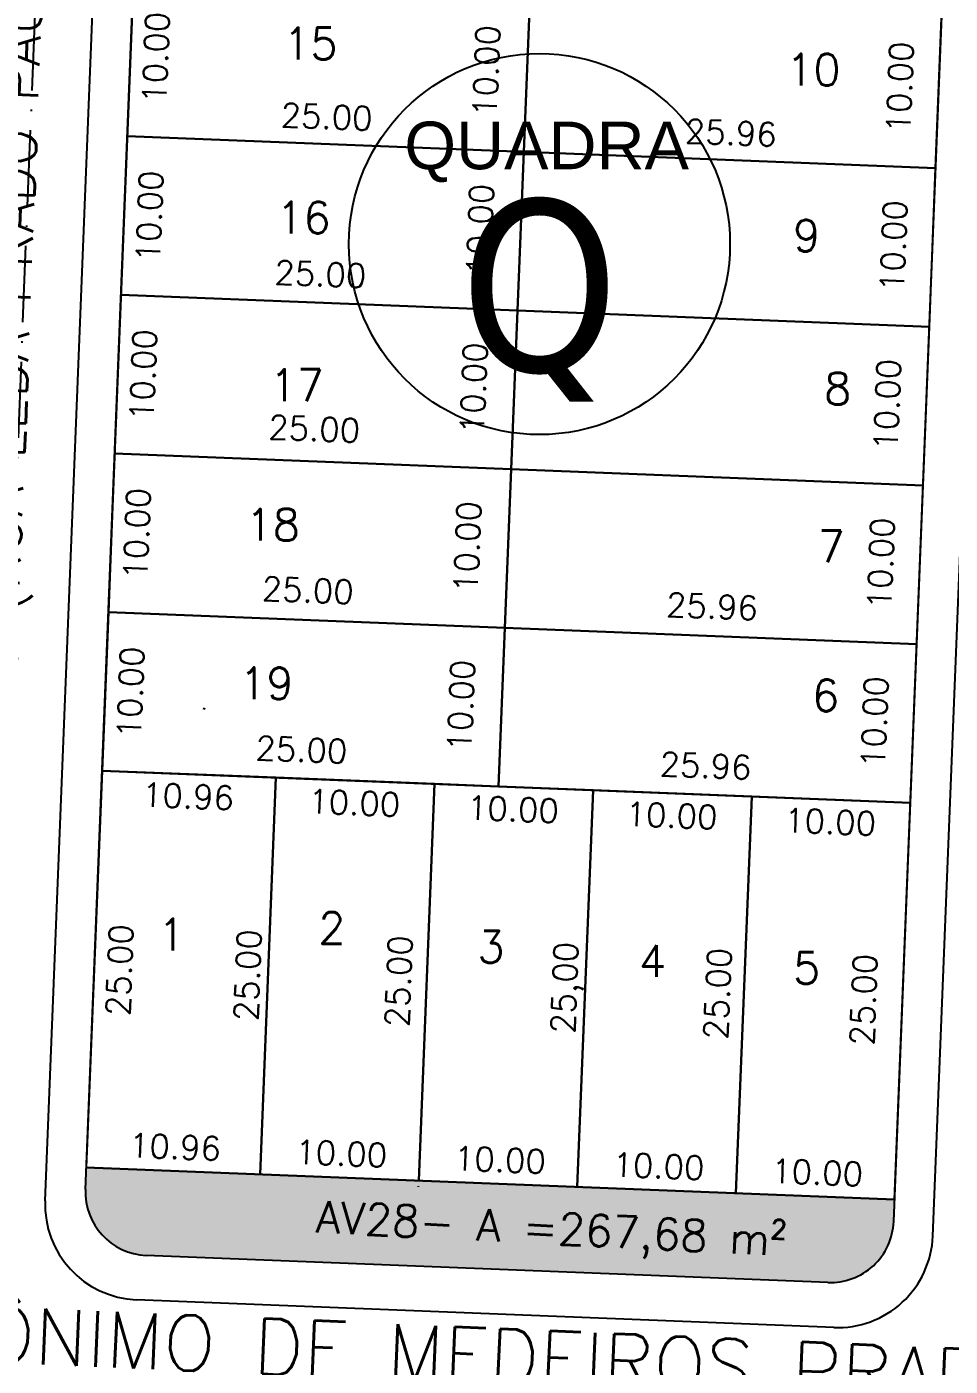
# Model space of a CAD drawing. Header units: millimetres. Extents: x 1794 to 8081, y 409 to 2272.
# Drawn here: x 6004.3 to 6062.5, y 967.2 to 1051.5 of the extents above; entities that cross this region are included whole.
import ezdxf
from ezdxf.enums import TextEntityAlignment as Align

# ---------------------------------------------------------------- set-up
doc = ezdxf.new("R2010")
doc.units = ezdxf.units.MM
doc.linetypes.add('ACAD_ISO10W100', pattern=[18, 12, -3, 0, -3])
for name, color, linetype in [('02 - EIXO VIA', 2, 'ACAD_ISO10W100'), ('03 - CALÇADA', 1, 'Continuous'), ('BOUNDARY LOTES', 2, 'Continuous'), ('boundary quadras', 232, 'Continuous'), ('COT', 8, 'Continuous'), ('FAIXAS VERDES', 62, 'Continuous'), ('LOTES', 2, 'Continuous'), ('QUADRAS', 3, 'Continuous'), ('texto - ruas', 2, 'Continuous'), ('Texto Lotes', 31, 'Continuous'), ('TEXTO-80', 3, 'Continuous'), ('TXT CB. QDAS', 41, 'Continuous')]:
    doc.layers.add(name, color=color, linetype=linetype)
doc.styles.add('arcad1', font='romans.shx')
doc.styles.add('style1', font='tahoma.ttf')
doc.dimstyles.new('REGIS', dxfattribs={"dimtxt": 1.5, "dimasz": 0.12, "dimexe": 0, "dimexo": 0, "dimgap": 0, "dimtad": 0, "dimzin": 4, "dimdsep": 46, "dimtxsty": 'arcad1', "dimblk1": 'BOLA', "dimblk2": 'BOLA', "dimsah": 1, "dimcen": 0.12, "dimse1": 1, "dimse2": 1, "dimsd1": 1, "dimsd2": 1, "dimclrd": 256, "dimclre": 8, "dimclrt": 1, "dimadec": 0, "dimazin": 0, "dimtfac": 1.2, "dimtix": 1, "dimtmove": 2, "dimatfit": 3, "dimldrblk": 'BOLA', "dimfxl": 0, "dimfxlon": 1, "dimtvp": 2, "dimtolj": 1, "dimtzin": 4, "dimarcsym": 0})
doc.dimstyles.get("Standard").update_dxf_attribs({"dimtxt": 0.18, "dimasz": 0.18, "dimexe": 0.18, "dimexo": 0.0625, "dimgap": 0.09, "dimtad": 0, "dimtih": 1, "dimtoh": 1, "dimdec": 4, "dimzin": 0, "dimdsep": 46, "dimtxsty": 'Standard', "dimcen": 0.09, "dimadec": 0, "dimazin": 0, "dimtfac": 1, "dimtdec": 4, "dimtofl": 0, "dimtmove": 0, "dimatfit": 3, "dimfxl": 1, "dimtolj": 1, "dimtzin": 0, "dimarcsym": 0})

# ---------------------------------------------------------------- blocks, each defined once
blk = doc.blocks.new('NUM_quadra')
blk.add_circle((0, 0), 0.2)
at = {"insert": (-0.1419, 0.1285), "char_height": 0.05, "width": 0.2663, "attachment_point": 1, "style": 'style1'}
blk.add_mtext('\\fArial|b0|i0|c0|p34;QUADRA', dxfattribs=at)
at = {"style": 'style1'}
blk.add_attdef('00', text='', height=0.18, dxfattribs=at).set_placement((0, -0.1335), align=Align.CENTER)
blk = doc.blocks.new('*D567')
at = {"layer": 'Defpoints', "color": 0}
for p in [(6011.018, 1054.654), (6010.62, 1044.662), (6015.221, 1044.478)]:
    blk.add_point(p, dxfattribs=at)
at = {"layer": 'COT', "color": 1, "insert": (6012.422, 1049.594), "char_height": 1.5, "attachment_point": 5, "rotation": 87.71902, "style": 'arcad1'}
blk.add_mtext('\\A1;10.00', dxfattribs=at)
blk = doc.blocks.new('BOLA')
for p, q in [((-1, 0), (1, 0)), ((0, -1), (0, 1))]:
    blk.add_line(p, q)
blk.add_circle((0, 0), 0.3)
blk = doc.blocks.new('*D568')
at = {"layer": 'Defpoints', "color": 0}
for p in [(6010.62, 1044.662), (6010.222, 1034.669), (6014.823, 1034.486)]:
    blk.add_point(p, dxfattribs=at)
at = {"layer": 'COT', "color": 1, "insert": (6012.024, 1039.602), "char_height": 1.5, "attachment_point": 5, "rotation": 87.71902, "style": 'arcad1'}
blk.add_mtext('\\A1;10.00', dxfattribs=at)
blk = doc.blocks.new('*D569')
at = {"layer": 'Defpoints', "color": 0}
for p in [(6010.222, 1034.669), (6009.824, 1024.677), (6014.425, 1024.494)]:
    blk.add_point(p, dxfattribs=at)
at = {"layer": 'COT', "color": 1, "insert": (6011.626, 1029.61), "char_height": 1.5, "attachment_point": 5, "rotation": 87.71902, "style": 'arcad1'}
blk.add_mtext('\\A1;10.00', dxfattribs=at)
blk = doc.blocks.new('*D570')
at = {"layer": 'Defpoints', "color": 0}
for p in [(6009.824, 1024.677), (6009.426, 1014.685), (6014.027, 1014.502)]:
    blk.add_point(p, dxfattribs=at)
at = {"layer": 'COT', "color": 1, "insert": (6011.228, 1019.617), "char_height": 1.5, "attachment_point": 5, "rotation": 87.71902, "style": 'arcad1'}
blk.add_mtext('\\A1;10.00', dxfattribs=at)
blk = doc.blocks.new('*D571')
at = {"layer": 'Defpoints', "color": 0}
for p in [(6009.426, 1014.685), (6009.028, 1004.693), (6013.629, 1004.51)]:
    blk.add_point(p, dxfattribs=at)
at = {"layer": 'COT', "color": 1, "insert": (6010.83, 1009.625), "char_height": 1.5, "attachment_point": 5, "rotation": 87.71902, "style": 'arcad1'}
blk.add_mtext('\\A1;10.00', dxfattribs=at)
blk = doc.blocks.new('*D572')
at = {"layer": 'Defpoints', "color": 0}
for p in [(6009.028, 1004.693), (6008.033, 979.713), (6012.634, 979.53)]:
    blk.add_point(p, dxfattribs=at)
at = {"layer": 'COT', "color": 1, "insert": (6010.134, 992.139), "char_height": 1.5, "attachment_point": 5, "rotation": 87.71902, "style": 'arcad1'}
blk.add_mtext('\\A1;25.00', dxfattribs=at)
blk = doc.blocks.new('*D574')
at = {"layer": 'Defpoints', "color": 0}
for p in [(6035.998, 1053.659), (6035.6, 1043.667), (6036.037, 1043.649)]:
    blk.add_point(p, dxfattribs=at)
at = {"layer": 'COT', "color": 1, "insert": (6033.238, 1048.765), "char_height": 1.5, "attachment_point": 5, "rotation": 87.71902, "style": 'arcad1'}
blk.add_mtext('\\A1;10.00', dxfattribs=at)
blk = doc.blocks.new('*D575')
at = {"layer": 'Defpoints', "color": 0}
for p in [(6035.6, 1043.667), (6035.202, 1033.674), (6035.639, 1033.657)]:
    blk.add_point(p, dxfattribs=at)
at = {"layer": 'COT', "color": 1, "insert": (6032.84, 1038.772), "char_height": 1.5, "attachment_point": 5, "rotation": 87.71902, "style": 'arcad1'}
blk.add_mtext('\\A1;10.00', dxfattribs=at)
blk = doc.blocks.new('*D576')
at = {"layer": 'Defpoints', "color": 0}
for p in [(6035.202, 1033.674), (6034.804, 1023.682), (6035.241, 1023.665)]:
    blk.add_point(p, dxfattribs=at)
at = {"layer": 'COT', "color": 1, "insert": (6032.442, 1028.78), "char_height": 1.5, "attachment_point": 5, "rotation": 87.71902, "style": 'arcad1'}
blk.add_mtext('\\A1;10.00', dxfattribs=at)
blk = doc.blocks.new('*D577')
at = {"layer": 'Defpoints', "color": 0}
for p in [(6034.804, 1023.682), (6034.406, 1013.69), (6034.843, 1013.673)]:
    blk.add_point(p, dxfattribs=at)
at = {"layer": 'COT', "color": 1, "insert": (6032.044, 1018.788), "char_height": 1.5, "attachment_point": 5, "rotation": 87.71902, "style": 'arcad1'}
blk.add_mtext('\\A1;10.00', dxfattribs=at)
blk = doc.blocks.new('*D578')
at = {"layer": 'Defpoints', "color": 0}
for p in [(6034.406, 1013.69), (6034.008, 1003.698), (6034.445, 1003.681)]:
    blk.add_point(p, dxfattribs=at)
at = {"layer": 'COT', "color": 1, "insert": (6031.646, 1008.796), "char_height": 1.5, "attachment_point": 5, "rotation": 87.71902, "style": 'arcad1'}
blk.add_mtext('\\A1;10.00', dxfattribs=at)
blk = doc.blocks.new('*D580')
at = {"layer": 'Defpoints', "color": 0}
for p in [(6061.936, 1052.625), (6061.538, 1042.633), (6062.086, 1042.612)]:
    blk.add_point(p, dxfattribs=at)
at = {"layer": 'COT', "color": 1, "insert": (6059.287, 1047.727), "char_height": 1.5, "attachment_point": 5, "rotation": 87.71902, "style": 'arcad1'}
blk.add_mtext('\\A1;10.00', dxfattribs=at)
blk = doc.blocks.new('*D581')
at = {"layer": 'Defpoints', "color": 0}
for p in [(6061.538, 1042.633), (6061.14, 1032.641), (6061.688, 1032.619)]:
    blk.add_point(p, dxfattribs=at)
at = {"layer": 'COT', "color": 1, "insert": (6058.889, 1037.735), "char_height": 1.5, "attachment_point": 5, "rotation": 87.71902, "style": 'arcad1'}
blk.add_mtext('\\A1;10.00', dxfattribs=at)
blk = doc.blocks.new('*D582')
at = {"layer": 'Defpoints', "color": 0}
for p in [(6061.14, 1032.641), (6060.742, 1022.649), (6061.29, 1022.627)]:
    blk.add_point(p, dxfattribs=at)
at = {"layer": 'COT', "color": 1, "insert": (6058.491, 1027.743), "char_height": 1.5, "attachment_point": 5, "rotation": 87.71902, "style": 'arcad1'}
blk.add_mtext('\\A1;10.00', dxfattribs=at)
blk = doc.blocks.new('*D583')
at = {"layer": 'Defpoints', "color": 0}
for p in [(6060.742, 1022.649), (6060.344, 1012.657), (6060.892, 1012.635)]:
    blk.add_point(p, dxfattribs=at)
at = {"layer": 'COT', "color": 1, "insert": (6058.093, 1017.751), "char_height": 1.5, "attachment_point": 5, "rotation": 87.71902, "style": 'arcad1'}
blk.add_mtext('\\A1;10.00', dxfattribs=at)
blk = doc.blocks.new('*D584')
at = {"layer": 'Defpoints', "color": 0}
for p in [(6060.344, 1012.657), (6059.946, 1002.665), (6060.494, 1002.643)]:
    blk.add_point(p, dxfattribs=at)
at = {"layer": 'COT', "color": 1, "insert": (6057.695, 1007.759), "char_height": 1.5, "attachment_point": 5, "rotation": 87.71902, "style": 'arcad1'}
blk.add_mtext('\\A1;10.00', dxfattribs=at)
blk = doc.blocks.new('*D585')
at = {"layer": 'Defpoints', "color": 0}
for p in [(6059.946, 1002.665), (6058.951, 977.685), (6059.499, 977.663)]:
    blk.add_point(p, dxfattribs=at)
at = {"layer": 'COT', "color": 1, "insert": (6056.999, 990.273), "char_height": 1.5, "attachment_point": 5, "rotation": 87.71902, "style": 'arcad1'}
blk.add_mtext('\\A1;25.00', dxfattribs=at)
blk = doc.blocks.new('*D53')
at = {"layer": 'Defpoints', "color": 0}
for p in [(6010.62, 1044.662), (6035.6, 1043.667), (6035.549, 1042.38)]:
    blk.add_point(p, dxfattribs=at)
at = {"layer": 'COT', "color": 1, "insert": (6023.178, 1045.875), "char_height": 1.5, "attachment_point": 5, "rotation": 357.71902, "style": 'arcad1'}
blk.add_mtext('\\A1;25.00', dxfattribs=at)
blk = doc.blocks.new('*D54')
at = {"layer": 'Defpoints', "color": 0}
for p in [(6035.6, 1043.667), (6061.538, 1042.633), (6061.487, 1041.346)]:
    blk.add_point(p, dxfattribs=at)
at = {"layer": 'COT', "color": 1, "insert": (6048.637, 1044.861), "char_height": 1.5, "attachment_point": 5, "rotation": 357.71902, "style": 'arcad1'}
blk.add_mtext('\\A1;25.96', dxfattribs=at)
blk = doc.blocks.new('*D588')
at = {"layer": 'Defpoints', "color": 0}
for p in [(6010.222, 1034.669), (6035.202, 1033.674), (6035.154, 1032.472)]:
    blk.add_point(p, dxfattribs=at)
at = {"layer": 'COT', "color": 1, "insert": (6022.783, 1035.967), "char_height": 1.5, "attachment_point": 5, "rotation": 357.71902, "style": 'arcad1'}
blk.add_mtext('\\A1;25.00', dxfattribs=at)
blk = doc.blocks.new('*D589')
at = {"layer": 'Defpoints', "color": 0}
for p in [(6009.824, 1024.677), (6034.804, 1023.682), (6034.766, 1022.725)]:
    blk.add_point(p, dxfattribs=at)
at = {"layer": 'COT', "color": 1, "insert": (6022.395, 1026.22), "char_height": 1.5, "attachment_point": 5, "rotation": 357.71902, "style": 'arcad1'}
blk.add_mtext('\\A1;25.00', dxfattribs=at)
blk = doc.blocks.new('*D55')
at = {"layer": 'Defpoints', "color": 0}
for p in [(6009.426, 1014.685), (6034.406, 1013.69), (6034.361, 1012.559)]:
    blk.add_point(p, dxfattribs=at)
at = {"layer": 'COT', "color": 1, "insert": (6021.99, 1016.054), "char_height": 1.5, "attachment_point": 5, "rotation": 357.71902, "style": 'arcad1'}
blk.add_mtext('\\A1;25.00', dxfattribs=at)
blk = doc.blocks.new('*D590')
at = {"layer": 'Defpoints', "color": 0}
for p in [(6034.406, 1013.69), (6060.344, 1012.657), (6060.299, 1011.526)]:
    blk.add_point(p, dxfattribs=at)
at = {"layer": 'COT', "color": 1, "insert": (6047.45, 1015.04), "char_height": 1.5, "attachment_point": 5, "rotation": 357.71902, "style": 'arcad1'}
blk.add_mtext('\\A1;25.96', dxfattribs=at)
blk = doc.blocks.new('*D591')
at = {"layer": 'Defpoints', "color": 0}
for p in [(6009.028, 1004.693), (6034.008, 1003.698), (6033.961, 1002.521)]:
    blk.add_point(p, dxfattribs=at)
at = {"layer": 'COT', "color": 1, "insert": (6021.59, 1006.017), "char_height": 1.5, "attachment_point": 5, "rotation": 357.71902, "style": 'arcad1'}
blk.add_mtext('\\A1;25.00', dxfattribs=at)
blk = doc.blocks.new('*D592')
at = {"layer": 'Defpoints', "color": 0}
for p in [(6034.008, 1003.698), (6059.946, 1002.665), (6059.9, 1001.488)]:
    blk.add_point(p, dxfattribs=at)
at = {"layer": 'COT', "color": 1, "insert": (6047.05, 1005.003), "char_height": 1.5, "attachment_point": 5, "rotation": 357.71902, "style": 'arcad1'}
blk.add_mtext('\\A1;25.96', dxfattribs=at)
blk = doc.blocks.new('*D593')
at = {"layer": 'Defpoints', "color": 0}
for p in [(6049.954, 1003.063), (6059.946, 1002.665), (6059.771, 998.274)]:
    blk.add_point(p, dxfattribs=at)
at = {"layer": 'COT', "color": 1, "insert": (6054.895, 1001.471), "char_height": 1.5, "attachment_point": 5, "rotation": 357.71902, "style": 'arcad1'}
blk.add_mtext('\\A1;10.00', dxfattribs=at)
blk = doc.blocks.new('*D56')
at = {"layer": 'Defpoints', "color": 0}
for p in [(6020.208, 1004.248), (6019.213, 979.268), (6020.701, 979.208)]:
    blk.add_point(p, dxfattribs=at)
at = {"layer": 'COT', "color": 1, "insert": (6018.201, 991.818), "char_height": 1.5, "attachment_point": 5, "rotation": 87.71902, "style": 'arcad1'}
blk.add_mtext('\\A1;25.00', dxfattribs=at)
blk = doc.blocks.new('*D57')
at = {"layer": 'Defpoints', "color": 0}
for p in [(6030.2, 1003.85), (6029.205, 978.87), (6030.213, 978.83)]:
    blk.add_point(p, dxfattribs=at)
at = {"layer": 'COT', "color": 1, "insert": (6027.713, 991.439), "char_height": 1.5, "attachment_point": 5, "rotation": 87.71902, "style": 'arcad1'}
blk.add_mtext('\\A1;25.00', dxfattribs=at)
blk = doc.blocks.new('*D594')
at = {"layer": 'Defpoints', "color": 0}
for p in [(6050.185, 1003.054), (6048.959, 978.083), (6050.188, 978.023)]:
    blk.add_point(p, dxfattribs=at)
at = {"layer": 'COT', "color": 1, "insert": (6047.805, 990.655), "char_height": 1.5, "attachment_point": 5, "rotation": 87.19081, "style": 'arcad1'}
blk.add_mtext('\\A1;25.00', dxfattribs=at)
blk = doc.blocks.new('*D970')
at = {"layer": 'Defpoints', "color": 0}
for p in [(6049.954, 1003.063), (6039.891, 1001.672), (6039.787, 999.07)]:
    blk.add_point(p, dxfattribs=at)
at = {"layer": 'COT', "color": 1, "insert": (6044.903, 1001.869), "char_height": 1.5, "attachment_point": 5, "rotation": 357.71902, "style": 'arcad1'}
blk.add_mtext('\\A1;10.00', dxfattribs=at)
blk = doc.blocks.new('*D273')
at = {"layer": 'Defpoints', "color": 0}
for p in [(6048.959, 976.59), (6048.959, 976.59), (6058.951, 976.192)]:
    blk.add_point(p, dxfattribs=at)
at = {"layer": 'COT', "color": 1, "insert": (6054.075, 979.389), "char_height": 1.5, "attachment_point": 5, "rotation": 357.71902, "style": 'arcad1'}
blk.add_mtext('\\A1;10.00', dxfattribs=at)
blk = doc.blocks.new('*D274')
at = {"layer": 'Defpoints', "color": 0}
for p in [(6038.967, 976.988), (6038.967, 976.988), (6048.959, 976.59)]:
    blk.add_point(p, dxfattribs=at)
at = {"layer": 'COT', "color": 1, "insert": (6044.083, 979.787), "char_height": 1.5, "attachment_point": 5, "rotation": 357.71902, "style": 'arcad1'}
blk.add_mtext('\\A1;10.00', dxfattribs=at)
blk = doc.blocks.new('*D971')
at = {"layer": 'Defpoints', "color": 0}
for p in [(6029.97, 1003.859), (6039.891, 1001.672), (6029.795, 999.468)]:
    blk.add_point(p, dxfattribs=at)
at = {"layer": 'COT', "color": 1, "insert": (6034.911, 1002.267), "char_height": 1.5, "attachment_point": 5, "rotation": 357.71902, "style": 'arcad1'}
blk.add_mtext('\\A1;10.00', dxfattribs=at)
blk = doc.blocks.new('*D972')
at = {"layer": 'Defpoints', "color": 0}
for p in [(6019.978, 1004.257), (6029.97, 1003.859), (6019.803, 999.866)]:
    blk.add_point(p, dxfattribs=at)
at = {"layer": 'COT', "color": 1, "insert": (6024.919, 1002.665), "char_height": 1.5, "attachment_point": 5, "rotation": 357.71902, "style": 'arcad1'}
blk.add_mtext('\\A1;10.00', dxfattribs=at)
blk = doc.blocks.new('*D973')
at = {"layer": 'Defpoints', "color": 0}
for p in [(6009.028, 1004.693), (6019.978, 1004.257), (6008.853, 1000.303)]:
    blk.add_point(p, dxfattribs=at)
at = {"layer": 'COT', "color": 1, "insert": (6014.447, 1003.082), "char_height": 1.5, "attachment_point": 5, "rotation": 357.71902, "style": 'arcad1'}
blk.add_mtext('\\A1;10.96', dxfattribs=at)
blk = doc.blocks.new('*D275')
at = {"layer": 'Defpoints', "color": 0}
for p in [(6028.975, 977.386), (6028.975, 977.386), (6038.967, 976.988)]:
    blk.add_point(p, dxfattribs=at)
at = {"layer": 'COT', "color": 1, "insert": (6034.091, 980.185), "char_height": 1.5, "attachment_point": 5, "rotation": 357.71902, "style": 'arcad1'}
blk.add_mtext('\\A1;10.00', dxfattribs=at)
blk = doc.blocks.new('*D276')
at = {"layer": 'Defpoints', "color": 0}
for p in [(6019.062, 979.776), (6018.983, 977.784), (6028.975, 977.386)]:
    blk.add_point(p, dxfattribs=at)
at = {"layer": 'COT', "color": 1, "insert": (6024.099, 980.583), "char_height": 1.5, "attachment_point": 5, "rotation": 357.71902, "style": 'arcad1'}
blk.add_mtext('\\A1;10.00', dxfattribs=at)
blk = doc.blocks.new('*D277')
at = {"layer": 'Defpoints', "color": 0}
for p in [(6008.095, 979.776), (6019.062, 979.776), (6008.033, 978.22)]:
    blk.add_point(p, dxfattribs=at)
at = {"layer": 'COT', "color": 1, "insert": (6013.627, 981), "char_height": 1.5, "attachment_point": 5, "rotation": 357.71902, "style": 'arcad1'}
blk.add_mtext('\\A1;10.96', dxfattribs=at)
blk = doc.blocks.new('*D1262')
at = {"layer": 'Defpoints', "color": 0}
for p in [(6071.142, 977.199), (6065.014, 633.587), (6067.462, 633.561)]:
    blk.add_point(p, dxfattribs=at)
at = {"layer": 'COT', "color": 1, "insert": (6063.282, 805.445), "char_height": 1.5, "attachment_point": 5, "rotation": 89.38649, "style": 'arcad1'}
blk.add_mtext('\\A1;343,66', dxfattribs=at)
blk = doc.blocks.new('*D1534')
at = {"layer": 'Defpoints', "color": 0}
for p in [(6039.962, 1003.461), (6042.452, 1003.362), (6038.967, 978.481)]:
    blk.add_point(p, dxfattribs=at)
at = {"layer": 'COT', "color": 1, "insert": (6038.386, 991.014), "char_height": 1.5, "attachment_point": 5, "rotation": 87.71902, "style": 'arcad1'}
blk.add_mtext('\\A1;25,00', dxfattribs=at)
blk = doc.blocks.new('*D1535')
at = {"layer": 'Defpoints', "color": 0}
for p in [(6060.742, 1022.649), (6021.132, 680.442), (6047.032, 678.452)]:
    blk.add_point(p, dxfattribs=at)
at = {"layer": 'COT', "color": 1, "insert": (6034.205, 682.537), "char_height": 1.5, "attachment_point": 5, "rotation": 357.71902, "style": 'arcad1'}
blk.add_mtext('\\A1;25,96', dxfattribs=at)
blk = doc.blocks.new('*D1536')
at = {"layer": 'Defpoints', "color": 0}
for p in [(6061.14, 1032.641), (6021.53, 690.434), (6047.421, 688.199)]:
    blk.add_point(p, dxfattribs=at)
at = {"layer": 'COT', "color": 1, "insert": (6034.594, 692.284), "char_height": 1.5, "attachment_point": 5, "rotation": 357.71902, "style": 'arcad1'}
blk.add_mtext('\\A1;25,96', dxfattribs=at)

msp = doc.modelspace()

# ---------------------------------------------------------------- hatches: boundary and pattern name
at = {"layer": 'FAIXAS VERDES'}
h = msp.add_hatch(dxfattribs=at)
h.set_pattern_fill('AR-SAND', color=256, scale=0.1, style=0)
h.set_pattern_definition([(37.5, (5943.82, 941.136), (-0.16, 4.89413), [0, -3.8608, 0, -4.318, 0, -4.1275]), (7.5, (5943.82, 941.136), (4.49523, 7.16825), [0, -2.0828, 0, -3.4798, 0, -1.3335]), (327.5, (5940.696, 941.136), (7.909924, 0.01437), [0, -1.27, 0, -4.572, 0, -5.969]), (317.5, (5940.696, 941.136), (7.63556, 2.2293), [0, -0.635, 0, -2.9972, 0, -3.429])])
edge = h.paths.add_edge_path()
edge.add_line((6071.142, 977.199), (6071.102, 976.2))
edge.add_arc((6075.099, 976.041), 4, 177.71902, 267.71902)
edge.add_line((6074.94, 972.044), (6116.906, 970.372))
edge.add_arc((6117.065, 974.369), 4, 267.71902, 357.71902)
edge.add_line((6121.062, 974.21), (6121.102, 975.209))
edge.add_line((6121.102, 975.209), (6071.142, 977.199))
edge = h.paths.add_edge_path()
edge.add_line((6178.196, 946.291), (6136.23, 947.963))
edge.add_arc((6136.07, 943.966), 4, 87.71902, 177.71902)
edge.add_line((6132.074, 944.125), (6132.034, 943.126))
edge.add_line((6132.034, 943.126), (6181.994, 941.136))
edge.add_line((6181.994, 941.136), (6182.034, 942.135))
edge.add_arc((6178.037, 942.294), 4, 357.71902, 447.71902)
edge = h.paths.add_edge_path()
edge.add_line((6116.055, 948.998), (6074.088, 950.67))
edge.add_arc((6073.929, 946.673), 4, 87.71902, 177.71902)
edge.add_line((6069.932, 946.832), (6069.914, 946.375))
edge.add_line((6069.914, 946.375), (6119.874, 944.385))
edge.add_line((6119.874, 944.385), (6119.893, 944.842))
edge.add_arc((6115.896, 945.002), 4, 357.71902, 447.71902)
edge = h.paths.add_edge_path()
edge.add_line((6053.904, 951.474), (6010.979, 953.184))
edge.add_arc((6010.82, 949.187), 4, 87.71902, 177.71902)
edge.add_line((6006.823, 949.346), (6006.805, 948.888))
edge.add_line((6006.805, 948.888), (6057.724, 946.86))
edge.add_line((6057.724, 946.86), (6057.742, 947.318))
edge.add_arc((6053.745, 947.477), 4, 357.71902, 447.71902)
edge = h.paths.add_edge_path()
edge.add_line((6058.951, 977.685), (6008.033, 979.713))
edge.add_line((6008.033, 979.713), (6007.978, 978.327))
edge.add_arc((6011.974, 978.167), 4, 177.71902, 267.71902)
edge.add_line((6011.815, 974.17), (6054.74, 972.461))
edge.add_arc((6054.899, 976.458), 4, 267.71902, 357.71902)
edge.add_line((6058.896, 976.298), (6058.951, 977.685))
h.paths.add_polyline_path([(5963.598, 954.329), (5958.865, 955.545), (5953.697, 957.023), (5949.97, 958.189), (5947.16, 959.125), (5945.2, 959.806), (5943.82, 960.301), (5944.1, 960.968), (5944.719, 961.984), (5945.523, 962.716), (5946.342, 963.148), (5947.289, 963.387), (5948.584, 963.338), (5950.141, 962.847), (5953.125, 961.882), (5957.226, 960.647), (5961.736, 959.408), (5967.33, 958.04), (5973.465, 956.751), (5977.816, 955.969), (5982.336, 955.269), (5985.745, 954.817), (5988.741, 954.473), (5991.045, 954.242), (5992.573, 953.768), (5993.533, 953.032), (5994.397, 951.654), (5994.607, 950.823), (5994.619, 949.472), (5983.466, 950.612), (5973.521, 952.197)])
edge = h.paths.add_edge_path()
edge.add_line((5995.81, 979.386), (5995.846, 980.28))
edge.add_arc((6007.185, 1137.781), 157.909, 246.85045, 265.88208, ccw=False)
edge.add_line((5945.106, 992.587), (5945.004, 990.024))
edge.add_arc((5949.001, 989.864), 4, 177.71902, 248.48329)
edge.add_arc((6007.284, 1137.699), 162.909, 248.48329, 264.41303)
edge.add_arc((5991.813, 979.545), 4, 264.41303, 357.71902)

# ---------------------------------------------------------------- linework, layer by layer
at = {"layer": '02 - EIXO VIA', "ltscale": 0.4}
msp.add_line((6000.852, 952.707), (6006.958, 1106), dxfattribs=at)
at = {"layer": '03 - CALÇADA'}
for p, q in [((6005.447, 977.611), (6009.911, 1089.685)), ((6061.362, 975.384), (6064.87, 1063.458)), ((6055.128, 969.627), (6011.204, 971.377))]:
    msp.add_line(p, q, dxfattribs=at)
for centre, start, end in [((6011.442, 977.372), 177.71902, 267.71902), ((6055.366, 975.623), 267.71902, 357.71902)]:
    msp.add_arc(centre, 6, start, end, dxfattribs=at)
at = {"layer": 'BOUNDARY LOTES'}
for points in [[(6035.998, 1053.659), (6011.018, 1054.654), (6010.62, 1044.662), (6035.6, 1043.667)], [(6061.936, 1052.625), (6035.998, 1053.659), (6035.6, 1043.667), (6061.538, 1042.633)], [(6035.6, 1043.667), (6010.62, 1044.662), (6010.222, 1034.669), (6035.202, 1033.674)], [(6061.538, 1042.633), (6035.6, 1043.667), (6035.202, 1033.674), (6061.14, 1032.641)], [(6035.202, 1033.674), (6010.222, 1034.669), (6009.824, 1024.677), (6034.804, 1023.682)], [(6061.14, 1032.641), (6035.202, 1033.674), (6034.804, 1023.682), (6060.742, 1022.649)], [(6034.804, 1023.682), (6009.824, 1024.677), (6009.426, 1014.685), (6034.406, 1013.69)], [(6060.742, 1022.649), (6034.804, 1023.682), (6034.406, 1013.69), (6060.344, 1012.657)], [(6034.406, 1013.69), (6009.426, 1014.685), (6009.028, 1004.693), (6034.008, 1003.698)], [(6060.344, 1012.657), (6034.406, 1013.69), (6034.008, 1003.698), (6059.946, 1002.665)], [(6019.978, 1004.257), (6009.028, 1004.693), (6008.033, 979.713), (6018.983, 979.277)], [(6029.97, 1003.859), (6019.978, 1004.257), (6018.983, 979.277), (6028.975, 978.879)], [(6039.962, 1003.461), (6034.008, 1003.698), (6029.97, 1003.859), (6028.975, 978.879), (6038.967, 978.481)], [(6049.954, 1003.063), (6039.962, 1003.461), (6038.967, 978.481), (6048.959, 978.083)], [(6059.946, 1002.665), (6049.954, 1003.063), (6048.959, 978.083), (6058.951, 977.685)]]:
    msp.add_lwpolyline(points, close=True, dxfattribs=at)
at = {"layer": 'boundary quadras'}
msp.add_lwpolyline([(6062.36, 1063.262, 0.274267), (6060.419, 1066.852), (6018.429, 1092.015, 0.569529), (6012.376, 1088.743), (6008.033, 979.713), (6058.951, 977.685)], format="xyb", close=True, dxfattribs=at)
at = {"layer": 'COT'}
msp.add_line((6015.516, 1008.559), (6015.402, 1008.607), dxfattribs=at)
at = {"layer": 'LOTES'}
for p, q in [((6034.008, 1003.698), (6037.081, 1080.838)), ((6061.538, 1042.633), (6010.62, 1044.662)), ((6061.14, 1032.641), (6010.222, 1034.669)), ((6060.742, 1022.649), (6009.824, 1024.677)), ((6060.344, 1012.657), (6009.426, 1014.685)), ((6059.946, 1002.665), (6009.028, 1004.693)), ((6018.983, 979.277), (6019.978, 1004.257)), ((6028.975, 978.879), (6029.97, 1003.859)), ((6038.967, 978.481), (6039.962, 1003.461)), ((6048.959, 978.083), (6049.954, 1003.063)), ((6028.96, 978.488), (6028.961, 978.521))]:
    msp.add_line(p, q, dxfattribs=at)
at = {"layer": 'QUADRAS', "ltscale": 0.6}
msp.add_line((6007.978, 978.327), (6012.376, 1088.743), dxfattribs=at)
at = {"layer": 'QUADRAS'}
for p, q in [((6058.896, 976.298), (6062.36, 1063.262)), ((6058.951, 977.685), (6008.033, 979.713)), ((6054.74, 972.461), (6011.815, 974.17))]:
    msp.add_line(p, q, dxfattribs=at)
for centre, start, end in [((6011.974, 978.167), 177.71902, 267.71902), ((6054.899, 976.458), 267.71902, 357.71902)]:
    msp.add_arc(centre, 4, start, end, dxfattribs=at)

# ---------------------------------------------------------------- block references
at = {"layer": 'TEXTO-80', "xscale": 60, "yscale": 60, "zscale": 60}
msp.add_blockref('NUM_quadra', (6036.583, 1037.861), dxfattribs=at).add_auto_attribs({'00': 'Q'})

# ---------------------------------------------------------------- texts
at = {"layer": 'texto - ruas', "attachment_point": 1}
for s, insert, char_height, width, rotation in [('{\\Fromans|c0;RUS 09 (RUA LEDA PRADO PAULA PESSOA)}', (6000.711, 1000.213), 2.5, 122.85234, 87.8134), ('{\\Fromans|c0;AV. JERÔNIMO DE MEDEIROS PRADO}', (5983.898, 971.745), 3.5, 204.75391, 357.49659)]:
    msp.add_mtext(s, dxfattribs=dict(at, insert=insert, char_height=char_height, width=width, rotation=rotation))
at = {"layer": 'Texto Lotes', "style": 'arcad1'}
for s, p in [('15', (6022.155, 1050.489)), ('10', (6053.832, 1048.84)), ('16', (6021.718, 1039.524)), ('9', (6053.416, 1038.391)), ('17', (6021.298, 1028.976)), ('8', (6055.371, 1028.759)), ('18', (6019.78, 1020.185)), ('7', (6054.975, 1018.818)), ('19', (6019.382, 1010.193)), ('6', (6054.602, 1009.431)), ('1', (6013.408, 994.374)), ('2', (6023.505, 994.791)), ('3', (6033.523, 993.601)), ('4', (6043.7, 992.705)), ('5', (6053.413, 992.274))]:
    msp.add_text(s, height=2, dxfattribs=at).set_placement(p, align=Align.MIDDLE_CENTER)
at = {"layer": 'TXT CB. QDAS', "style": 'arcad1'}
msp.add_text('AV28- A =267,68 m²', height=2, rotation=357.12262, dxfattribs=at).set_placement((6037.332, 975.877), align=Align.MIDDLE_CENTER)

# ---------------------------------------------------------------- dimensions: what is measured, and where the dimension line sits
at = {"layer": 'COT'}
for base, p1, p2, angle, picture, middle in [((6015.221, 1044.478), (6011.018, 1054.654), (6010.62, 1044.662), 87.71902, '*D567', (6012.422, 1049.594)), ((6036.037, 1043.649), (6035.998, 1053.659), (6035.6, 1043.667), 87.71902, '*D574', (6033.238, 1048.765)), ((6062.086, 1042.612), (6061.936, 1052.625), (6061.538, 1042.633), 87.71902, '*D580', (6059.287, 1047.727)), ((6061.487, 1041.346), (6035.6, 1043.667), (6061.538, 1042.633), 177.71902, '*D54', (6048.637, 1044.861)), ((6014.823, 1034.486), (6010.62, 1044.662), (6010.222, 1034.669), 87.71902, '*D568', (6012.024, 1039.602)), ((6035.639, 1033.657), (6035.6, 1043.667), (6035.202, 1033.674), 87.71902, '*D575', (6032.84, 1038.772)), ((6061.688, 1032.619), (6061.538, 1042.633), (6061.14, 1032.641), 87.71902, '*D581', (6058.889, 1037.735)), ((6014.425, 1024.494), (6010.222, 1034.669), (6009.824, 1024.677), 87.71902, '*D569', (6011.626, 1029.61)), ((6035.241, 1023.665), (6035.202, 1033.674), (6034.804, 1023.682), 87.71902, '*D576', (6032.442, 1028.78)), ((6061.29, 1022.627), (6061.14, 1032.641), (6060.742, 1022.649), 87.71902, '*D582', (6058.491, 1027.743)), ((6014.027, 1014.502), (6009.824, 1024.677), (6009.426, 1014.685), 87.71902, '*D570', (6011.228, 1019.617)), ((6034.843, 1013.673), (6034.804, 1023.682), (6034.406, 1013.69), 87.71902, '*D577', (6032.044, 1018.788)), ((6060.892, 1012.635), (6060.742, 1022.649), (6060.344, 1012.657), 87.71902, '*D583', (6058.093, 1017.751)), ((6060.299, 1011.526), (6034.406, 1013.69), (6060.344, 1012.657), 177.71902, '*D590', (6047.45, 1015.04)), ((6013.629, 1004.51), (6009.426, 1014.685), (6009.028, 1004.693), 87.71902, '*D571', (6010.83, 1009.625)), ((6034.445, 1003.681), (6034.406, 1013.69), (6034.008, 1003.698), 87.71902, '*D578', (6031.646, 1008.796)), ((6060.494, 1002.643), (6060.344, 1012.657), (6059.946, 1002.665), 87.71902, '*D584', (6057.695, 1007.759)), ((6059.9, 1001.488), (6034.008, 1003.698), (6059.946, 1002.665), 177.71902, '*D592', (6047.05, 1005.003)), ((6012.634, 979.53), (6009.028, 1004.693), (6008.033, 979.713), 87.71902, '*D572', (6010.134, 992.139)), ((6059.771, 998.274), (6049.954, 1003.063), (6059.946, 1002.665), 177.71902, '*D593', (6054.895, 1001.471)), ((6059.499, 977.663), (6059.946, 1002.665), (6058.951, 977.685), 87.71902, '*D585', (6056.999, 990.273))]:
    dim = msp.add_linear_dim(base=base, p1=p1, p2=p2, angle=angle, dimstyle='REGIS', dxfattribs=at)
    dim.commit()
    dim.dimension.update_dxf_attribs({"geometry": picture, "text_midpoint": middle})
for p1, p2, distance, picture, middle in [((6010.62, 1044.662), (6035.6, 1043.667), -1.288, '*D53', (6023.178, 1045.875)), ((6010.222, 1034.669), (6035.202, 1033.674), -1.203, '*D588', (6022.783, 1035.967)), ((6009.824, 1024.677), (6034.804, 1023.682), -0.958, '*D589', (6022.395, 1026.22)), ((6009.426, 1014.685), (6034.406, 1013.69), -1.132, '*D55', (6021.99, 1016.054)), ((6009.028, 1004.693), (6034.008, 1003.698), -1.178, '*D591', (6021.59, 1006.017)), ((6020.208, 1004.248), (6019.213, 979.268), 1.489, '*D56', (6018.201, 991.818)), ((6030.2, 1003.85), (6029.205, 978.87), 1.009, '*D57', (6027.713, 991.439)), ((6050.185, 1003.054), (6048.959, 978.083), 1.231, '*D594', (6047.805, 990.655))]:
    dim = msp.add_aligned_dim(p1=p1, p2=p2, distance=distance, dimstyle='REGIS', dxfattribs=at)
    dim.commit()
    dim.dimension.update_dxf_attribs({"geometry": picture, "text_midpoint": middle})
for base, p1, p2, angle, dimstyle, override, picture, middle in [((6047.421, 688.199), (6021.53, 690.434), (6061.14, 1032.641), 177.71902, 'REGIS', {"dimdsep": 44}, '*D1536', (6034.594, 692.284)), ((6047.032, 678.452), (6021.132, 680.442), (6060.742, 1022.649), 177.71902, 'REGIS', {"dimdsep": 44}, '*D1535', (6034.205, 682.537)), ((6008.853, 1000.303), (6019.978, 1004.257), (6009.028, 1004.693), 177.71902, 'Standard', {"dimtxt": 1.5, "dimasz": 0.12, "dimexe": 0, "dimexo": 0, "dimgap": 0, "dimtih": 0, "dimtoh": 0, "dimdec": 2, "dimzin": 4, "dimtxsty": 'arcad1', "dimblk1": 'BOLA', "dimblk2": 'BOLA', "dimsah": 1, "dimcen": 0.12, "dimse1": 1, "dimse2": 1, "dimsd1": 1, "dimsd2": 1, "dimclrd": 256, "dimclre": 8, "dimclrt": 1, "dimtfac": 1.2, "dimtdec": 2, "dimtix": 1, "dimtofl": 1, "dimtmove": 2, "dimldrblk": 'BOLA', "dimfxl": 0, "dimfxlon": 1, "dimtvp": 2, "dimtzin": 4}, '*D973', (6014.447, 1003.082)), ((6019.803, 999.866), (6029.97, 1003.859), (6019.978, 1004.257), 177.71902, 'Standard', {"dimtxt": 1.5, "dimasz": 0.12, "dimexe": 0, "dimexo": 0, "dimgap": 0, "dimtih": 0, "dimtoh": 0, "dimdec": 2, "dimzin": 4, "dimtxsty": 'arcad1', "dimblk1": 'BOLA', "dimblk2": 'BOLA', "dimsah": 1, "dimcen": 0.12, "dimse1": 1, "dimse2": 1, "dimsd1": 1, "dimsd2": 1, "dimclrd": 256, "dimclre": 8, "dimclrt": 1, "dimtfac": 1.2, "dimtdec": 2, "dimtix": 1, "dimtofl": 1, "dimtmove": 2, "dimldrblk": 'BOLA', "dimfxl": 0, "dimfxlon": 1, "dimtvp": 2, "dimtzin": 4}, '*D972', (6024.919, 1002.665)), ((6029.795, 999.468), (6039.891, 1001.672), (6029.97, 1003.859), 177.71902, 'Standard', {"dimtxt": 1.5, "dimasz": 0.12, "dimexe": 0, "dimexo": 0, "dimgap": 0, "dimtih": 0, "dimtoh": 0, "dimdec": 2, "dimzin": 4, "dimtxsty": 'arcad1', "dimblk1": 'BOLA', "dimblk2": 'BOLA', "dimsah": 1, "dimcen": 0.12, "dimse1": 1, "dimse2": 1, "dimsd1": 1, "dimsd2": 1, "dimclrd": 256, "dimclre": 8, "dimclrt": 1, "dimtfac": 1.2, "dimtdec": 2, "dimtix": 1, "dimtofl": 1, "dimtmove": 2, "dimldrblk": 'BOLA', "dimfxl": 0, "dimfxlon": 1, "dimtvp": 2, "dimtzin": 4}, '*D971', (6034.911, 1002.267)), ((6039.787, 999.07), (6049.954, 1003.063), (6039.891, 1001.672), 177.71902, 'Standard', {"dimtxt": 1.5, "dimasz": 0.12, "dimexe": 0, "dimexo": 0, "dimgap": 0, "dimtih": 0, "dimtoh": 0, "dimdec": 2, "dimzin": 4, "dimtxsty": 'arcad1', "dimblk1": 'BOLA', "dimblk2": 'BOLA', "dimsah": 1, "dimcen": 0.12, "dimse1": 1, "dimse2": 1, "dimsd1": 1, "dimsd2": 1, "dimclrd": 256, "dimclre": 8, "dimclrt": 1, "dimtfac": 1.2, "dimtdec": 2, "dimtix": 1, "dimtofl": 1, "dimtmove": 2, "dimldrblk": 'BOLA', "dimfxl": 0, "dimfxlon": 1, "dimtvp": 2, "dimtzin": 4}, '*D970', (6044.903, 1001.869)), ((6008.033, 978.22), (6019.062, 979.776), (6008.095, 979.776), 357.71902, 'Standard', {"dimtxt": 1.5, "dimasz": 0.12, "dimexe": 0, "dimexo": 0, "dimgap": 0, "dimtih": 0, "dimtoh": 0, "dimdec": 2, "dimzin": 4, "dimtxsty": 'arcad1', "dimblk1": 'BOLA', "dimblk2": 'BOLA', "dimsah": 1, "dimcen": 0.12, "dimse1": 1, "dimse2": 1, "dimsd1": 1, "dimsd2": 1, "dimclrd": 256, "dimclre": 8, "dimclrt": 1, "dimtfac": 1.2, "dimtdec": 2, "dimtix": 1, "dimtofl": 1, "dimtmove": 2, "dimldrblk": 'BOLA', "dimfxl": 0, "dimfxlon": 1, "dimtvp": 2, "dimtzin": 4}, '*D277', (6013.627, 981)), ((6018.983, 977.784), (6028.975, 977.386), (6019.062, 979.776), 357.71902, 'Standard', {"dimtxt": 1.5, "dimasz": 0.12, "dimexe": 0, "dimexo": 0, "dimgap": 0, "dimtih": 0, "dimtoh": 0, "dimdec": 2, "dimzin": 4, "dimtxsty": 'arcad1', "dimblk1": 'BOLA', "dimblk2": 'BOLA', "dimsah": 1, "dimcen": 0.12, "dimse1": 1, "dimse2": 1, "dimsd1": 1, "dimsd2": 1, "dimclrd": 256, "dimclre": 8, "dimclrt": 1, "dimtfac": 1.2, "dimtdec": 2, "dimtix": 1, "dimtofl": 1, "dimtmove": 2, "dimldrblk": 'BOLA', "dimfxl": 0, "dimfxlon": 1, "dimtvp": 2, "dimtzin": 4}, '*D276', (6024.099, 980.583)), ((6028.975, 977.386), (6038.967, 976.988), (6028.975, 977.386), 357.71902, 'Standard', {"dimtxt": 1.5, "dimasz": 0.12, "dimexe": 0, "dimexo": 0, "dimgap": 0, "dimtih": 0, "dimtoh": 0, "dimdec": 2, "dimzin": 4, "dimtxsty": 'arcad1', "dimblk1": 'BOLA', "dimblk2": 'BOLA', "dimsah": 1, "dimcen": 0.12, "dimse1": 1, "dimse2": 1, "dimsd1": 1, "dimsd2": 1, "dimclrd": 256, "dimclre": 8, "dimclrt": 1, "dimtfac": 1.2, "dimtdec": 2, "dimtix": 1, "dimtofl": 1, "dimtmove": 2, "dimldrblk": 'BOLA', "dimfxl": 0, "dimfxlon": 1, "dimtvp": 2, "dimtzin": 4}, '*D275', (6034.091, 980.185)), ((6038.967, 976.988), (6048.959, 976.59), (6038.967, 976.988), 357.71902, 'Standard', {"dimtxt": 1.5, "dimasz": 0.12, "dimexe": 0, "dimexo": 0, "dimgap": 0, "dimtih": 0, "dimtoh": 0, "dimdec": 2, "dimzin": 4, "dimtxsty": 'arcad1', "dimblk1": 'BOLA', "dimblk2": 'BOLA', "dimsah": 1, "dimcen": 0.12, "dimse1": 1, "dimse2": 1, "dimsd1": 1, "dimsd2": 1, "dimclrd": 256, "dimclre": 8, "dimclrt": 1, "dimtfac": 1.2, "dimtdec": 2, "dimtix": 1, "dimtofl": 1, "dimtmove": 2, "dimldrblk": 'BOLA', "dimfxl": 0, "dimfxlon": 1, "dimtvp": 2, "dimtzin": 4}, '*D274', (6044.083, 979.787))]:
    dim = msp.add_linear_dim(base=base, p1=p1, p2=p2, angle=angle, dimstyle=dimstyle, override=override, dxfattribs=at)
    dim.commit()
    dim.dimension.update_dxf_attribs({"geometry": picture, "text_midpoint": middle})
for p1, p2, distance, dimstyle, override, picture, middle in [((6038.967, 978.481), (6039.962, 1003.461), -2.492, 'REGIS', {"dimdsep": 44}, '*D1534', (6038.386, 991.014)), ((6058.951, 976.192), (6048.959, 976.59), 0, 'Standard', {"dimtxt": 1.5, "dimasz": 0.12, "dimexe": 0, "dimexo": 0, "dimgap": 0, "dimtih": 0, "dimtoh": 0, "dimdec": 2, "dimzin": 4, "dimtxsty": 'arcad1', "dimblk1": 'BOLA', "dimblk2": 'BOLA', "dimsah": 1, "dimcen": 0.12, "dimse1": 1, "dimse2": 1, "dimsd1": 1, "dimsd2": 1, "dimclrd": 256, "dimclre": 8, "dimclrt": 1, "dimtfac": 1.2, "dimtdec": 2, "dimtix": 1, "dimtofl": 1, "dimtmove": 2, "dimldrblk": 'BOLA', "dimfxl": 0, "dimfxlon": 1, "dimtvp": 2, "dimtzin": 4}, '*D273', (6054.075, 979.389)), ((6071.142, 977.199), (6067.462, 633.561), -2.448, 'REGIS', {"dimdsep": 44}, '*D1262', (6063.282, 805.445))]:
    dim = msp.add_aligned_dim(p1=p1, p2=p2, distance=distance, dimstyle=dimstyle, override=override, dxfattribs=at)
    dim.commit()
    dim.dimension.update_dxf_attribs({"geometry": picture, "text_midpoint": middle})

doc.saveas('drawing.dxf')
